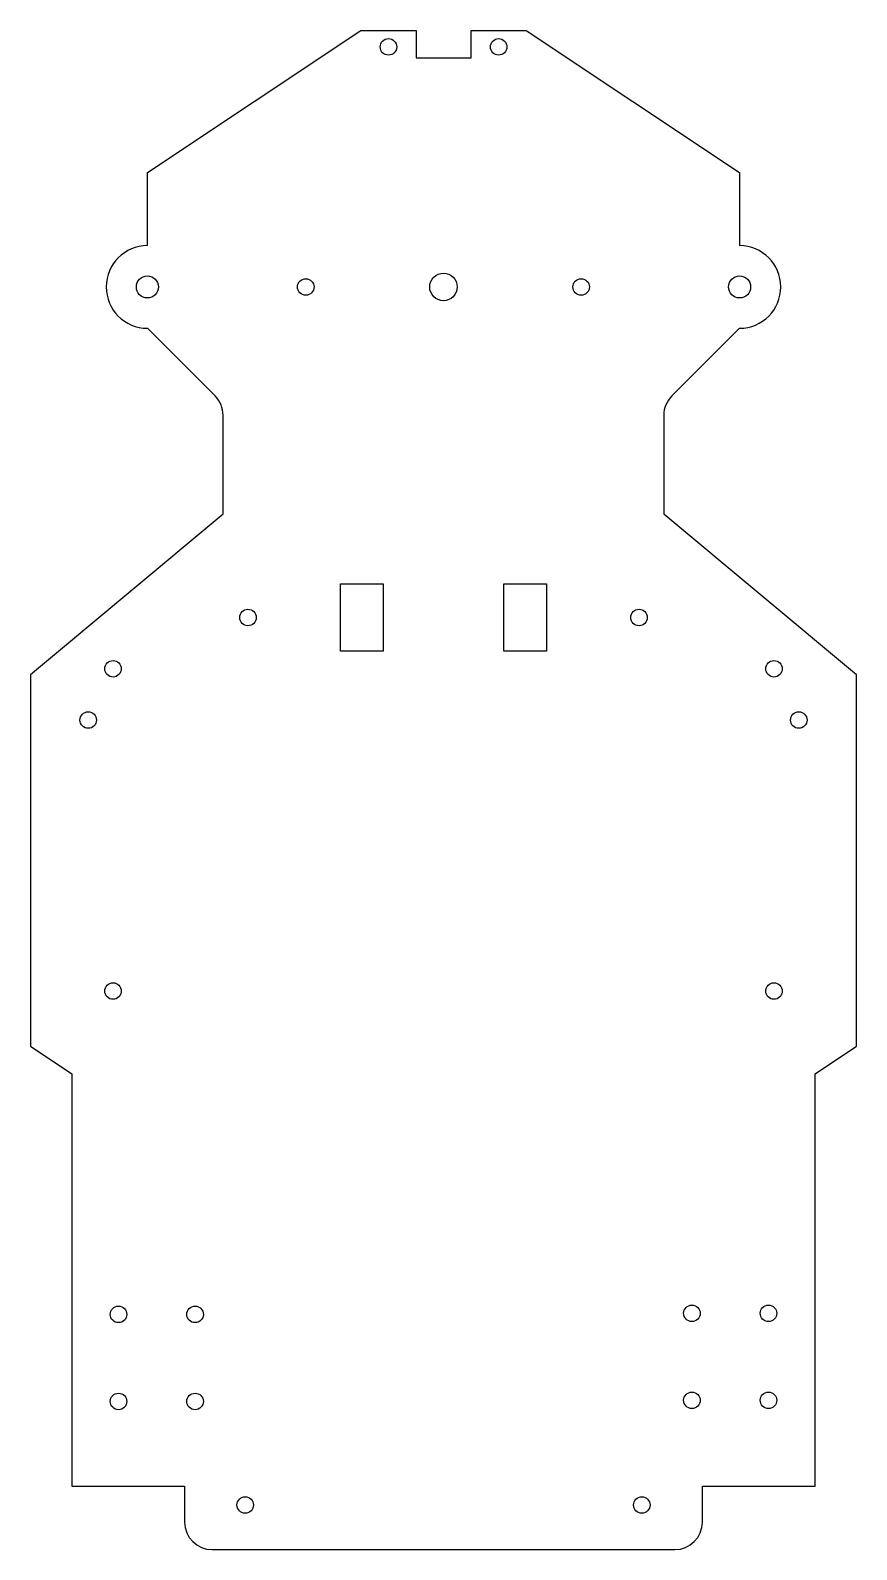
# Model space of a CAD drawing. Header units: millimetres. Extents: x -75 to 75, y -211 to 65.
import ezdxf

# ---------------------------------------------------------------- set-up
doc = ezdxf.new("R2010")
doc.units = ezdxf.units.MM

msp = doc.modelspace()

# ---------------------------------------------------------------- linework, layer by layer
at = {"color": 7, "linetype": 'Continuous', "lineweight": 25}
for p, q in [((-53.73, 39.17), (-15.01, 65)), ((-15.01, 65), (-4.99, 65)), ((-4.99, 65), (-4.99, 60)), ((5.01, 60), (5.01, 65)), ((5.01, 65), (15.01, 65)), ((15.01, 65), (53.73, 39.17)), ((-4.99, 60), (5.01, 60)), ((-53.73, 25.92), (-53.73, 39.17)), ((53.73, 39.17), (53.73, 25.92)), ((-53.73, 10.91), (-53.73, 10.92)), ((-41.47, -1.35), (-53.73, 10.91)), ((53.73, 10.92), (41.46, -1.35)), ((-40.01, -22.77), (-40.01, -4.89)), ((39.99, -4.89), (39.99, -22.77)), ((-75, -51.93), (-40.01, -22.77)), ((39.99, -22.77), (75, -51.94)), ((-18.67, -35.49), (-10.97, -35.49)), ((-18.67, -47.69), (-18.67, -35.49)), ((-10.97, -35.49), (-10.97, -47.69)), ((10.97, -35.49), (18.67, -35.49)), ((10.97, -47.69), (10.97, -35.49)), ((18.67, -35.49), (18.67, -47.69)), ((-10.97, -47.69), (-18.67, -47.69)), ((18.67, -47.69), (10.97, -47.69)), ((-75, -51.93), (-75, -119.41)), ((75, -119.41), (75, -51.94)), ((-75, -119.41), (-67.5, -124.46)), ((67.5, -124.46), (75, -119.41)), ((-67.5, -124.46), (-67.5, -199.31)), ((67.5, -199.31), (67.5, -124.46)), ((-67.5, -199.31), (-47, -199.31)), ((-47, -199.31), (-47, -205.81)), ((47, -199.31), (67.5, -199.31)), ((47, -205.81), (47, -199.31)), ((-42, -210.81), (42, -210.81))]:
    msp.add_line(p, q, dxfattribs=at)
for centre, radius in [((-9.99, 62), 1.5), ((10.01, 62), 1.5), ((-53.75, 18.42), 2), ((-25.01, 18.42), 1.5), ((-0.01, 18.42), 2.5), ((24.99, 18.42), 1.5), ((53.75, 18.42), 2), ((-35.5, -41.59), 1.5), ((35.5, -41.59), 1.5), ((-60, -50.9), 1.5), ((60, -50.9), 1.5), ((-64.5, -60.21), 1.5), ((64.5, -60.21), 1.5), ((-60, -109.41), 1.5), ((60, -109.41), 1.5), ((-59, -168.11), 1.5), ((-45.1, -168.11), 1.5), ((45.1, -167.91), 1.5), ((59, -167.91), 1.5), ((-59, -183.91), 1.5), ((-45.1, -183.91), 1.5), ((45.1, -183.71), 1.5), ((59, -183.71), 1.5), ((-36, -202.71), 1.5), ((36, -202.71), 1.5)]:
    msp.add_circle(centre, radius, dxfattribs=at)
for centre, radius, start, end in [((-53.73, 18.42), 7.5, 90, 270), ((53.73, 18.42), 7.5, 270, 90), ((-45.01, -4.89), 5, 0, 45), ((44.99, -4.89), 5, 135, 180), ((-42, -205.81), 5, 180, 270), ((42, -205.81), 5, 270, 0)]:
    msp.add_arc(centre, radius, start, end, dxfattribs=at)

doc.saveas('drawing.dxf')
